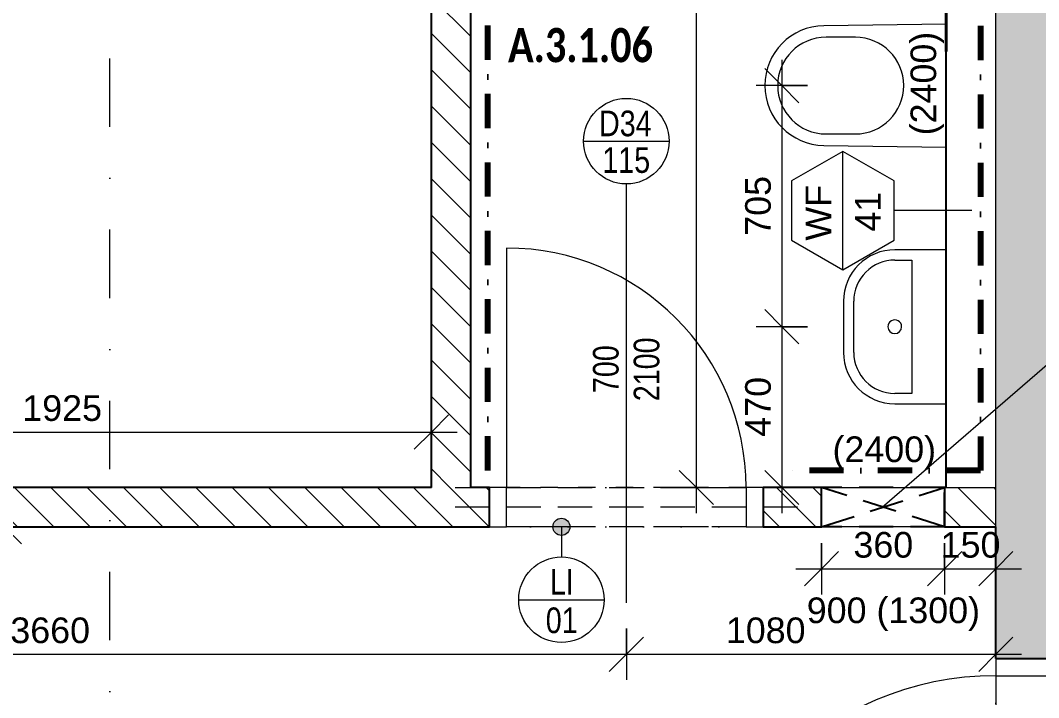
# Model space of a CAD drawing. Header units: millimetres. Extents: x -2204 to 40828, y -3577 to 13817.
# Drawn here: x 7838 to 10815, y 8111 to 10091 of the extents above; entities that cross this region are included whole.
import ezdxf

# ---------------------------------------------------------------- set-up
doc = ezdxf.new("R2010")
doc.units = ezdxf.units.MM
for name, pattern in [('HA_Dash_3mm-S1mm', [150, 100, -50]), ('HA_DashDot_10mm-S3mm', [500, 200, -150, 0, -150]), ('HA_DashDot_2_2mm-S0_6mm', [110, 50, -30, 0, -30]), ('HA_DashDot_4mm-S1mm', [200, 100, -50, 0, -50])]:
    doc.linetypes.add(name, pattern=pattern)
for name, color, linetype, lineweight in [('A-____-____-DIMS', 9, 'Continuous', 5), ('A-____-____-DIMS-50', 9, 'Continuous', 5), ('A-____-____-IDEN', 9, 'Continuous', 9), ('A-AREA-____-IDEN', 9, 'Continuous', 9), ('A-DETL-____-WIDE', 9, 'Continuous', 40), ('A-DOOR-____-IDEN', 9, 'Continuous', 9), ('A-DOOR-____-MCUT', 9, 'HA_DashDot_2_2mm-S0_6mm', 9), ('A-DOOR-____-OTLN', 9, 'Continuous', 9), ('A-DOOR-FRAM-MCUT', 9, 'Continuous', 9), ('A-GENM-____-HDLN', 9, 'HA_Dash_3mm-S1mm', 9), ('A-GENM-____-IDEN', 9, 'Continuous', 9), ('A-GENM-____-MCUT', 9, 'HA_Dash_3mm-S1mm', 25), ('A-GENM-____-OTLN', 9, 'Continuous', 9), ('A-WALL-____-IDEN', 9, 'Continuous', 9), ('A-WALL-____-MCUT', 9, 'Continuous', 9), ('A-WALL-____-PATT', 9, 'Continuous', 25), ('I-WALL-____-MCUT', 9, 'Continuous', 25), ('I-WALL-____-OTLN', 9, 'Continuous', 9), ('P-SANR-FIXT-OTLN', 9, 'Continuous', 9), ('S-GRID-____-OTLN', 9, 'Continuous', 5)]:
    doc.layers.add(name, color=color, linetype=linetype, lineweight=lineweight)
doc.styles.add('Arial_1', font='arial.ttf', dxfattribs={"height": 75})
doc.styles.add('Arial_2', font='arial.ttf', dxfattribs={"width": 0.8, "height": 75})
doc.styles.add('Calibri_B', font='calibrib.ttf', dxfattribs={"width": 0.8, "height": 100})
doc.dimstyles.new('Inner_Dimensions', dxfattribs={"dimscale": 304.8, "dimtxt": 76.519455, "dimasz": 0.328084, "dimexe": 0.246063, "dimexo": 0.0625, "dimgap": 0.032808, "dimtad": 1, "dimdec": 0, "dimzin": 0, "dimdsep": 46, "dimtxsty": 'Arial_1', "dimblk1": 'OBLIQUE', "dimblk2": 'OBLIQUE', "dimsah": 1, "dimcen": 0.09, "dimdle": 0.246063, "dimazin": 0, "dimtfac": 1, "dimtdec": 4, "dimtix": 1, "dimtmove": 2, "dimatfit": 3, "dimfxl": 0.246063, "dimfxlon": 1, "dimtvp": 1, "dimtolj": 1, "dimtzin": 0, "dimlwd": 9, "dimlwe": 9, "dimarcsym": 2})
doc.dimstyles.new('Inner_Dimensions_1', dxfattribs={"dimscale": 304.8, "dimtxt": 76.519455, "dimasz": 0.328084, "dimexe": 0.246063, "dimexo": 0.0625, "dimgap": 0.032808, "dimtad": 1, "dimdec": 0, "dimzin": 0, "dimdsep": 46, "dimtxsty": 'Arial_1', "dimblk1": 'OBLIQUE', "dimblk2": 'OBLIQUE', "dimsah": 1, "dimcen": 0.09, "dimdle": 0.246063, "dimazin": 0, "dimtfac": 1, "dimtdec": 4, "dimtix": 1, "dimtmove": 0, "dimatfit": 3, "dimfxl": 0.246063, "dimfxlon": 1, "dimtvp": 1, "dimtolj": 1, "dimtzin": 0, "dimlwd": 9, "dimlwe": 9, "dimarcsym": 2})
pattern_1 = [(135, (0, 0), (-53.033, -53.033), [])]

# ---------------------------------------------------------------- blocks, each defined once
blk = doc.blocks.new('HA_DR_Single_Swing_Solid - In_BJ_900x2100_Vstupni-2215769-DSP_3NP-A')
at = {"layer": 'A-DOOR-____-MCUT'}
for p, q in [((-450, 125), (450, 125)), ((-450, -125), (450, -125))]:
    blk.add_line(p, q, dxfattribs=at)
at = {"layer": 'A-DOOR-____-OTLN'}
for p, q in [((-500, 125), (500, 125)), ((-500, -125), (500, -125))]:
    blk.add_line(p, q, dxfattribs=at)
at = {"layer": 'A-DOOR-____-OTLN', "lineweight": 5}
blk.add_line((450, -1025), (450, -125), dxfattribs=at)
blk.add_arc((450, -125), 900, 180, 270, dxfattribs=at)
at = {"layer": 'A-DOOR-FRAM-MCUT'}
for p, q in [((-450, 125), (-500, 125)), ((-450, -125), (-450, 125)), ((500, 125), (450, 125)), ((450, 125), (450, -125)), ((-500, -125), (-450, -125)), ((450, -125), (500, -125))]:
    blk.add_line(p, q, dxfattribs=at)
blk = doc.blocks.new('HA_DR_Single_Swing_Solid - In_BJ_700x2100-2215785-DSP_3NP-A')
at = {"layer": 'A-DOOR-____-MCUT'}
for p, q in [((-350, 57.5), (350, 57.5)), ((-350, -57.5), (350, -57.5))]:
    blk.add_line(p, q, dxfattribs=at)
at = {"layer": 'A-DOOR-____-OTLN', "lineweight": 5}
blk.add_line((350, -757.5), (350, -57.5), dxfattribs=at)
blk.add_arc((350, -57.5), 700, 180, 270, dxfattribs=at)
at = {"layer": 'A-DOOR-FRAM-MCUT'}
for p, q in [((-350, 57.5), (-400, 57.5)), ((-350, -57.5), (-350, 57.5)), ((400, 57.5), (350, 57.5)), ((350, 57.5), (350, -57.5)), ((-400, -57.5), (-350, -57.5)), ((350, -57.5), (400, -57.5))]:
    blk.add_line(p, q, dxfattribs=at)
blk = doc.blocks.new('ABMV_Toilet_WallHung - Default-1481197-DSP_3NP-A')
at = {"layer": 'A-GENM-____-OTLN'}
for p, q in [((-50, 432.3), (-54.6, 75)), ((-16.3, 426.2), (-16.3, 340.3)), ((266.3, 340.3), (266.3, 426.2)), ((304.6, 75), (300, 432.3))]:
    blk.add_line(p, q, dxfattribs=at)
for centre, radius, start, end in [((125, 430.1), 175, 0.7323, 179.2677), ((125, 426.2), 141.3, 0, 180), ((125, 340.3), 141.3, 180, 360)]:
    blk.add_arc(centre, radius, start, end, dxfattribs=at)
blk = doc.blocks.new('ABMV_WashBasin_Generic - 450x300-1573667-DSP_3NP-A')
at = {"layer": 'P-SANR-FIXT-OTLN'}
for p, q in [((200, 375), (50, 375)), ((50, 345), (200, 345)), ((-100, 225), (-100, 75)), ((-70, 175), (-70, 225)), ((320, 225), (320, 175)), ((350, 75), (350, 225)), ((320, 175), (-70, 175))]:
    blk.add_line(p, q, dxfattribs=at)
for centre, radius, start, end in [((50, 225), 150, 90, 180), ((200, 225), 150, 360, 90), ((50, 225), 120, 90, 180), ((200, 225), 120, 360, 90), ((125, 225), 20, 90, 270), ((125, 225), 20, 270, 90)]:
    blk.add_arc(centre, radius, start, end, dxfattribs=at)
blk = doc.blocks.new('HA_GM_Tiling_LineBased - Generic Tiles-2169411-DSP_3NP-A')
at = {"layer": 'A-GENM-____-OTLN', "linetype": 'HA_DashDot_4mm-S1mm', "lineweight": 80}
blk.add_line((50, -50), (2510, -50), dxfattribs=at)
blk = doc.blocks.new('HA_GM_Tiling_LineBased - Generic Tiles-2243082-DSP_3NP-A')
at = {"layer": 'A-GENM-____-OTLN', "linetype": 'HA_DashDot_4mm-S1mm', "lineweight": 80}
blk.add_line((50, -50), (2350, -50), dxfattribs=at)
blk = doc.blocks.new('HA_GM_Tiling_LineBased - Generic Tiles-2138958-DSP_3NP-A')
at = {"layer": 'A-GENM-____-OTLN', "linetype": 'HA_DashDot_4mm-S1mm', "lineweight": 80}
blk.add_line((50, -50), (605.5, -50), dxfattribs=at)
blk = doc.blocks.new('TB_Porotherm KP11_5_1000mm - TB_Porotherm KP11_5_1000mm-1965691-DSP_3NP-A')
at = {"layer": 'A-GENM-____-HDLN'}
for p, q in [((-500, 57.5), (500, 57.5)), ((-500, 0), (500, 0)), ((500, -57.5), (-500, -57.5))]:
    blk.add_line(p, q, dxfattribs=at)
blk = doc.blocks.new('HA_GM_Opening_Rectangle_WallBased - Default-2135492-DSP_3NP-A')
at = {"layer": 'A-GENM-____-MCUT'}
for p, q in [((305, 57.5), (-55, -57.5)), ((-55, 57.5), (305, -57.5)), ((-55, 57.5), (-55, -57.5)), ((-55, 57.5), (305, 57.5)), ((305, 57.5), (305, -57.5)), ((-55, -57.5), (305, -57.5))]:
    blk.add_line(p, q, dxfattribs=at)
blk = doc.blocks.new('DIMBLOCK23-DSP_3NP-A')
at = {"layer": 'A-____-____-DIMS-50', "lineweight": 9}
for p, q in [((5950, 8312.7), (5950, 8162.7)), ((5950, 8237.7), (5950, 8312.7)), ((9610, 8312.7), (9610, 8162.7)), ((9610, 8237.7), (9610, 8312.7)), ((5950, 8237.7), (6000, 8287.7)), ((9610, 8237.7), (9660, 8287.7)), ((5950, 8237.7), (5900, 8187.7)), ((5950, 8237.7), (9610, 8237.7)), ((9610, 8237.7), (9560, 8187.7))]:
    blk.add_line(p, q, dxfattribs=at)
at = {"layer": 'A-____-____-DIMS-50', "color": 0, "lineweight": 9, "insert": (7808.9, 8345.1), "char_height": 75, "width": 276.883, "attachment_point": 1, "line_spacing_factor": 0.941778, "style": 'Arial_1'}
blk.add_mtext('3660', dxfattribs=at)
blk = doc.blocks.new('_Oblique')
at = {"color": 0, "linetype": 'ByBlock', "lineweight": -2}
blk.add_line((-0.5, -0.5), (0.5, 0.5), dxfattribs=at)
blk = doc.blocks.new('DIMBLOCK24-DSP_3NP-A')
at = {"layer": 'A-____-____-DIMS-50', "lineweight": 9}
for p, q in [((9610, 8312.7), (9610, 8162.7)), ((9610, 8237.7), (9610, 8312.7)), ((10690.5, 8312.7), (10690.5, 8162.7)), ((10690.5, 8237.7), (10690.5, 8312.7)), ((9610, 8237.7), (9660, 8287.7)), ((10690.5, 8237.7), (10740.5, 8287.7)), ((9610, 8237.7), (9560, 8187.7)), ((9610, 8237.7), (10765.5, 8237.7)), ((10690.5, 8237.7), (10640.5, 8187.7))]:
    blk.add_line(p, q, dxfattribs=at)
at = {"layer": 'A-____-____-DIMS-50', "color": 0, "lineweight": 9, "insert": (9900.9, 8345.1), "char_height": 75, "width": 276.883, "attachment_point": 1, "line_spacing_factor": 0.941778, "style": 'Arial_1'}
blk.add_mtext('1080', dxfattribs=at)
blk = doc.blocks.new('HA_TAG_Door_TypeMark_wDimensions - Scale50_Left with Bouble-921048-DSP_3NP-A')
at = {"layer": 'A-DOOR-____-IDEN'}
for p, q in [((-2.5, 22), (2.5, 22)), ((0, -5), (0, 19.5))]:
    blk.add_line(p, q, dxfattribs=at)
blk.add_circle((0, 22), 2.5, dxfattribs=at)
blk = doc.blocks.new('DIMBLOCK68-DSP_3NP-A')
at = {"layer": 'A-____-____-DIMS-50', "lineweight": 9}
for p, q in [((7791.3, 8685), (7791.3, 6975)), ((7791.3, 8610), (7741.3, 8660)), ((7866.3, 8610), (7716.3, 8610)), ((7791.3, 8610), (7841.3, 8560)), ((7791.3, 8610), (7866.3, 8610)), ((7791.3, 6975), (7741.3, 7025)), ((7866.3, 6975), (7716.3, 6975)), ((7791.3, 6975), (7841.3, 6925)), ((7791.3, 6975), (7866.3, 6975))]:
    blk.add_line(p, q, dxfattribs=at)
at = {"layer": 'A-____-____-DIMS-50', "color": 0, "lineweight": 9, "insert": (7683.9, 7677.1), "char_height": 75, "width": 276.883, "attachment_point": 1, "rotation": 90, "line_spacing_factor": 0.941778, "style": 'Arial_1'}
blk.add_mtext('1635', dxfattribs=at)
blk = doc.blocks.new('DIMBLOCK71-DSP_3NP-A')
at = {"layer": 'A-____-____-DIMS-50', "lineweight": 9}
for p, q in [((9814.7, 11282.5), (9764.7, 11332.5)), ((9739.7, 11282.5), (9889.7, 11282.5)), ((9814.7, 11282.5), (9739.7, 11282.5)), ((9814.7, 8650), (9814.7, 11282.5)), ((9814.7, 11282.5), (9864.7, 11232.5)), ((9814.7, 8725), (9764.7, 8775)), ((9739.7, 8725), (9889.7, 8725)), ((9814.7, 8725), (9739.7, 8725)), ((9814.7, 8725), (9864.7, 8675))]:
    blk.add_line(p, q, dxfattribs=at)
at = {"layer": 'A-____-____-DIMS-50', "color": 0, "lineweight": 9, "insert": (9707.3, 10143.3), "char_height": 75, "width": 276.883, "attachment_point": 1, "rotation": 90, "line_spacing_factor": 0.941778, "style": 'Arial_1'}
blk.add_mtext('2557', dxfattribs=at)
blk = doc.blocks.new('HA_TAG_WA_Partitions - Group _ Type Mark-556634-DSP_3NP-A')
at = {"layer": 'A-WALL-____-IDEN'}
for p, q in [((-1.732, 3), (-3.464, 0)), ((1.732, 3), (-1.732, 3)), ((3.464, 0), (1.732, 3)), ((-3.464, 0), (3.464, 0)), ((-3.464, 0), (-1.732, -3)), ((1.732, -3), (3.464, 0)), ((-1.732, -3), (1.732, -3))]:
    blk.add_line(p, q, dxfattribs=at)
blk = doc.blocks.new('DIMBLOCK143-DSP_3NP-A')
at = {"layer": 'A-____-____-DIMS-50', "lineweight": 9}
for p, q in [((7115, 8812.3), (7115, 8962.3)), ((9040, 8962.3), (9040, 8812.3)), ((9040, 8887.3), (9040, 8962.3)), ((7115, 8887.3), (7165, 8937.3)), ((9040, 8887.3), (9090, 8937.3)), ((7115, 8887.3), (7065, 8837.3)), ((7115, 8887.3), (9115, 8887.3)), ((7115, 8887.3), (7115, 8812.3)), ((9040, 8887.3), (8990, 8837.3))]:
    blk.add_line(p, q, dxfattribs=at)
at = {"layer": 'A-____-____-DIMS-50', "color": 0, "lineweight": 9, "insert": (7843.9, 8994.7), "char_height": 75, "width": 276.883, "attachment_point": 1, "line_spacing_factor": 0.941778, "style": 'Arial_1'}
blk.add_mtext('1925', dxfattribs=at)
blk = doc.blocks.new('HA_TAG_GM_Products - Generic-588599-DSP_3NP-A')
at = {"layer": 'A-GENM-____-IDEN'}
blk.add_line((-2.5, 0), (2.5, 0), dxfattribs=at)
blk.add_circle((0, 0), 2.5, dxfattribs=at)
blk = doc.blocks.new('DIMBLOCK196-DSP_3NP-A')
at = {"layer": 'A-____-____-DIMS-50', "lineweight": 9}
for p, q in [((10180.5, 8562.7), (10180.5, 8412.7)), ((10180.5, 8487.7), (10180.5, 8562.7)), ((10540.5, 8562.7), (10540.5, 8412.7)), ((10540.5, 8487.7), (10540.5, 8562.7)), ((10180.5, 8487.7), (10230.5, 8537.7)), ((10540.5, 8487.7), (10590.5, 8537.7)), ((10105.5, 8487.7), (10540.5, 8487.7)), ((10180.5, 8487.7), (10130.5, 8437.7)), ((10540.5, 8487.7), (10490.5, 8437.7))]:
    blk.add_line(p, q, dxfattribs=at)
at = {"layer": 'A-____-____-DIMS-50', "color": 0, "lineweight": 9, "insert": (10274, 8595.1), "char_height": 75, "width": 207.662, "attachment_point": 1, "line_spacing_factor": 0.941778, "style": 'Arial_1'}
blk.add_mtext('360', dxfattribs=at)
blk = doc.blocks.new('DIMBLOCK197-DSP_3NP-A')
at = {"layer": 'A-____-____-DIMS-50', "lineweight": 9}
for p, q in [((10540.5, 8562.7), (10540.5, 8412.7)), ((10540.5, 8487.7), (10540.5, 8562.7)), ((10690.5, 8562.7), (10690.5, 8412.7)), ((10690.5, 8487.7), (10690.5, 8562.7)), ((10540.5, 8487.7), (10590.5, 8537.7)), ((10690.5, 8487.7), (10740.5, 8537.7)), ((10540.5, 8487.7), (10490.5, 8437.7)), ((10540.5, 8487.7), (10765.5, 8487.7)), ((10690.5, 8487.7), (10640.5, 8437.7))]:
    blk.add_line(p, q, dxfattribs=at)
at = {"layer": 'A-____-____-DIMS-50', "color": 0, "lineweight": 9, "insert": (10529, 8595.1), "char_height": 75, "width": 207.662, "attachment_point": 1, "line_spacing_factor": 0.941778, "style": 'Arial_1'}
blk.add_mtext('150', dxfattribs=at)
blk = doc.blocks.new('DIMBLOCK206-DSP_3NP-A')
at = {"layer": 'A-____-____-DIMS-50', "lineweight": 9}
for p, q in [((10064.7, 9975), (10064.7, 9195)), ((10064.7, 9900), (10014.7, 9950)), ((10139.7, 9900), (9989.7, 9900)), ((10064.7, 9900), (10114.7, 9850)), ((10064.7, 9900), (10139.7, 9900)), ((10064.7, 9195), (10014.7, 9245)), ((10139.7, 9195), (9989.7, 9195)), ((10064.7, 9195), (10114.7, 9145)), ((10064.7, 9195), (10139.7, 9195))]:
    blk.add_line(p, q, dxfattribs=at)
at = {"layer": 'A-____-____-DIMS-50', "color": 0, "lineweight": 9, "insert": (9957.3, 9461), "char_height": 75, "width": 207.662, "attachment_point": 1, "rotation": 90, "line_spacing_factor": 0.941778, "style": 'Arial_1'}
blk.add_mtext('705', dxfattribs=at)
blk = doc.blocks.new('DIMBLOCK207-DSP_3NP-A')
at = {"layer": 'A-____-____-DIMS-50', "lineweight": 9}
for p, q in [((10064.7, 9195), (10014.7, 9245)), ((10139.7, 9195), (9989.7, 9195)), ((10064.7, 9195), (10064.7, 8650)), ((10064.7, 9195), (10114.7, 9145)), ((10064.7, 9195), (10139.7, 9195)), ((10064.7, 8725), (10014.7, 8775)), ((10139.7, 8725), (9989.7, 8725)), ((10064.7, 8725), (10114.7, 8675)), ((10064.7, 8725), (10139.7, 8725))]:
    blk.add_line(p, q, dxfattribs=at)
at = {"layer": 'A-____-____-DIMS-50', "color": 0, "lineweight": 9, "insert": (9957.3, 8873.5), "char_height": 75, "width": 207.662, "attachment_point": 1, "rotation": 90, "line_spacing_factor": 0.941778, "style": 'Arial_1'}
blk.add_mtext('470', dxfattribs=at)

msp = doc.modelspace()

# ---------------------------------------------------------------- hatches: boundary and pattern name
at = {"layer": 'A-GENM-____-IDEN'}
h = msp.add_hatch(color=256, dxfattribs=at)
edge = h.paths.add_edge_path()
edge.add_arc((9420.2, 8610), 25, 0, 360)
at = {"layer": 'A-WALL-____-PATT', "lineweight": 5}
h = msp.add_hatch(dxfattribs=at)
h.set_pattern_fill('FP_1', color=256, style=0, pattern_type=2)
h.set_pattern_definition(pattern_1)
h.paths.add_polyline_path([(9155, 8725), (9155, 11135), (9040, 11135), (9040, 8725)])
h.paths.add_polyline_path([(9155, 11612.8), (9155, 11620.1), (9040, 11620.1), (9040, 11612.8)])
h = msp.add_hatch(color=256, dxfattribs=at)
h.paths.add_polyline_path([(10690.5, 6725), (10940.5, 6725), (10940.5, 7225), (10690.5, 7225), (10690.5, 6773.9)])
h.paths.add_polyline_path([(10690.5, 8225), (10940.5, 8225), (10940.5, 11620.1), (10690.5, 11620.1), (10690.5, 8424.6)])
h = msp.add_hatch(dxfattribs=at)
h.set_pattern_fill('FP_1', color=256, style=0, pattern_type=2)
h.set_pattern_definition(pattern_1)
h.paths.add_polyline_path([(10010, 8610), (10180.5, 8610), (10180.5, 8725), (10010, 8725)])
h.paths.add_polyline_path([(10540.5, 8610), (10690.5, 8610), (10690.5, 8725), (10540.5, 8725)])
h.paths.add_polyline_path([(9210, 8610), (9210, 8725), (7147, 8725), (7147, 8723.1), (7118.2, 8723.1), (7118.2, 8611.9), (7147, 8611.9), (7147, 8610), (8406.7, 8610)])
h.paths.add_polyline_path([(7083, 8610), (7083, 8611.9), (7111.9, 8611.9), (7111.9, 8723.1), (7083, 8723.1), (7083, 8725), (6400, 8725), (6400, 8610)])
h.paths.add_polyline_path([(5005.1, 8610), (5500, 8610), (5500, 8725), (4100, 8725), (4100, 8610)])
h.paths.add_polyline_path([(2368, 8610), (2368, 8611.9), (2396.9, 8611.9), (2396.9, 8723.1), (2368, 8723.1), (2368, 8725), (100, 8725), (100, 8610), (1603.5, 8610)])
h.paths.add_polyline_path([(3000, 8610), (3200, 8610), (3200, 8725), (2432, 8725), (2432, 8723.1), (2403.2, 8723.1), (2403.2, 8611.9), (2432, 8611.9), (2432, 8610)])

# ---------------------------------------------------------------- linework, layer by layer
at = {"layer": 'A-____-____-IDEN'}
msp.add_line((10357.7, 8667.5), (10909.9, 9144.6), dxfattribs=at)
at = {"layer": 'A-DETL-____-WIDE'}
msp.add_line((10545, 10450), (10545, 10000), dxfattribs=at)
at = {"layer": 'A-GENM-____-IDEN'}
msp.add_line((9420.2, 8610), (9420.2, 8522), dxfattribs=at)
msp.add_circle((9420.2, 8610), 25, dxfattribs=at)
at = {"layer": 'A-WALL-____-IDEN'}
msp.add_line((10620, 9534.5), (10393, 9534.5), dxfattribs=at)
at = {"layer": 'A-WALL-____-MCUT'}
for p, q in [((10690.5, 8610), (10690.5, 11135)), ((10545, 8725), (10690.5, 8725))]:
    msp.add_line(p, q, dxfattribs=at)
at = {"layer": 'I-WALL-____-MCUT'}
for p, q in [((9040, 8725), (9040, 11532.6)), ((9155, 8725), (9155, 11532.6)), ((10545, 8725), (10545, 11532.6)), ((9040, 8725), (7147, 8725)), ((9210, 8725), (9155, 8725)), ((9210, 8610), (9210, 8725)), ((10180.5, 8725), (10010, 8725)), ((10010, 8725), (10010, 8610)), ((10180.5, 8610), (10180.5, 8725)), ((10545, 8725), (10540.5, 8725)), ((10540.5, 8725), (10540.5, 8610)), ((7147, 8610), (9210, 8610)), ((10010, 8610), (10180.5, 8610)), ((10540.5, 8610), (10690.5, 8610)), ((10690.5, 8225), (10690.5, 8610)), ((10690.5, 8225), (10940.5, 8225))]:
    msp.add_line(p, q, dxfattribs=at)
at = {"layer": 'I-WALL-____-OTLN'}
for p, q in [((10180.5, 8725), (10540.5, 8725)), ((10540.5, 8610), (10180.5, 8610))]:
    msp.add_line(p, q, dxfattribs=at)
at = {"layer": 'S-GRID-____-OTLN', "linetype": 'HA_DashDot_10mm-S3mm', "lineweight": 9}
msp.add_line((8100, -723.1), (8100, 12162.7), dxfattribs=at)

# ---------------------------------------------------------------- block references
at = {"layer": 'A-DOOR-____-IDEN', "xscale": 49.99999999999998, "yscale": 49.99999999999998, "zscale": 49.99999999999998}
msp.add_blockref('HA_TAG_Door_TypeMark_wDimensions - Scale50_Left with Bouble-921048-DSP_3NP-A', (9610, 8637.5), dxfattribs=at)
at = {"layer": 'A-DOOR-____-OTLN'}
for name, p, rotation in [('HA_DR_Single_Swing_Solid - In_BJ_700x2100-2215785-DSP_3NP-A', (9610, 8667.5), 180), ('HA_DR_Single_Swing_Solid - In_BJ_900x2100_Vstupni-2215769-DSP_3NP-A', (10815.5, 7725), 270)]:
    msp.add_blockref(name, p, dxfattribs=dict(at, rotation=rotation))
at = {"layer": 'A-GENM-____-IDEN', "xscale": 49.99999999999998, "yscale": 49.99999999999998, "zscale": 49.99999999999998}
msp.add_blockref('HA_TAG_GM_Products - Generic-588599-DSP_3NP-A', (9420.2, 8397), dxfattribs=at)
at = {"layer": 'A-GENM-____-OTLN', "linetype": 'HA_DashDot_4mm-S1mm', "lineweight": 80}
for name, p, rotation in [('HA_GM_Tiling_LineBased - Generic Tiles-2169411-DSP_3NP-A', (9155, 8725), 89.99999999999993), ('HA_GM_Tiling_LineBased - Generic Tiles-2243082-DSP_3NP-A', (10695.5, 11125), 269.9999999999999), ('HA_GM_Tiling_LineBased - Generic Tiles-2138958-DSP_3NP-A', (10695.5, 8725), 180)]:
    msp.add_blockref(name, p, dxfattribs=dict(at, rotation=rotation))
at = {"layer": 'A-GENM-____-OTLN', "rotation": 180}
for name, p in [('TB_Porotherm KP11_5_1000mm - TB_Porotherm KP11_5_1000mm-1965691-DSP_3NP-A', (9610, 8667.5)), ('HA_GM_Opening_Rectangle_WallBased - Default-2135492-DSP_3NP-A', (10485.5, 8667.5))]:
    msp.add_blockref(name, p, dxfattribs=at)
at = {"layer": 'A-WALL-____-IDEN', "xscale": 49.99999999999998, "yscale": 49.99999999999998, "zscale": 49.99999999999998, "rotation": 89.99999999999987}
msp.add_blockref('HA_TAG_WA_Partitions - Group _ Type Mark-556634-DSP_3NP-A', (10243, 9534.5), dxfattribs=at)
at = {"layer": 'P-SANR-FIXT-OTLN', "rotation": 89.99999999999994}
for name, p in [('ABMV_Toilet_WallHung - Default-1481197-DSP_3NP-A', (10620, 9775)), ('ABMV_WashBasin_Generic - 450x300-1573667-DSP_3NP-A', (10620, 9070))]:
    msp.add_blockref(name, p, dxfattribs=at)

# ---------------------------------------------------------------- texts
at = {"layer": 'A-AREA-____-IDEN', "lineweight": 5, "insert": (9264.2, 10068.4), "char_height": 100, "width": 525.907, "attachment_point": 1, "style": 'Calibri_B'}
msp.add_mtext('A.3.1.06', dxfattribs=at)
at = {"layer": 'A-DOOR-____-IDEN', "lineweight": 5, "char_height": 75, "attachment_point": 1, "style": 'Arial_2'}
for s, insert, width in [('D34', (9530.2, 9826.9), 189.198), ('115', (9539.8, 9719.8), 173.164)]:
    msp.add_mtext(s, dxfattribs=dict(at, insert=insert, width=width))
at = {"layer": 'A-DOOR-____-IDEN', "lineweight": 5, "char_height": 75, "attachment_point": 1, "rotation": 90, "style": 'Arial_2'}
for s, insert, width in [('2100', (9631.5, 8977.3), 230.886), ('700', (9512.4, 9001.1), 173.164)]:
    msp.add_mtext(s, dxfattribs=dict(at, insert=insert, width=width))
at = {"layer": 'A-GENM-____-IDEN', "lineweight": 5, "insert": (10440.9, 9754.5), "char_height": 75, "width": 376.793, "attachment_point": 1, "rotation": 90, "style": 'Arial_1'}
msp.add_mtext('(2400)', dxfattribs=at)
at = {"layer": 'A-GENM-____-IDEN', "lineweight": 5, "char_height": 75, "attachment_point": 1}
for s, insert, width, style in [('(2400)', (10212.8, 8874.4), 376.793, 'Arial_1'), ('LI', (9386.4, 8487.1), 86.582, 'Arial_2'), ('900 (1300)', (10137.5, 8403.6), 629.325, 'Arial_1'), ('01', (9374.4, 8374.4), 115.443, 'Arial_2')]:
    msp.add_mtext(s, dxfattribs=dict(at, insert=insert, width=width, style=style))
at = {"layer": 'A-WALL-____-IDEN', "lineweight": 5, "char_height": 75, "attachment_point": 1, "rotation": 90, "style": 'Arial_1'}
for s, insert, width in [('WF', (10134, 9446.6), 208.439), ('41', (10278.6, 9473.1), 144.304)]:
    msp.add_mtext(s, dxfattribs=dict(at, insert=insert, width=width))

# ---------------------------------------------------------------- dimensions: what is measured, and where the dimension line sits
at = {"layer": 'A-____-____-DIMS', "lineweight": 9}
dim = msp.add_linear_dim(base=(9814.7081, 11282.4681), p1=(9739.7081, 8725), p2=(9739.7081, 11282.4681), angle=90, dimstyle='Inner_Dimensions', override={"dimpost": '<>', "dimfxl": 2557.468089}, dxfattribs=at)
dim.commit()
dim.dimension.update_dxf_attribs({"geometry": 'DIMBLOCK71-DSP_3NP-A', "text_midpoint": (9757.3409, 10281.7713), "dimtype": 160, "text_rotation": 90})
for base, p1, p2, override, picture, middle in [((10064.7, 9195), (10139.7, 9900), (10139.7, 9195), {"dimpost": '<>', "dimfxl": 705}, 'DIMBLOCK206-DSP_3NP-A', (10016.4, 9547.5)), ((10064.7, 8725), (10139.7, 9195), (10139.7, 8725), {"dimpost": '<>', "dimfxl": 470}, 'DIMBLOCK207-DSP_3NP-A', (10016.4, 8960)), ((7791.3, 6975), (7866.3, 8610), (7866.3, 6975), {"dimpost": '<>', "dimfxl": 1635}, 'DIMBLOCK68-DSP_3NP-A', (7742.9, 7792.5))]:
    dim = msp.add_linear_dim(base=base, p1=p1, p2=p2, angle=90, dimstyle='Inner_Dimensions_1', override=override, dxfattribs=at)
    dim.commit()
    dim.dimension.update_dxf_attribs({"geometry": picture, "text_midpoint": middle})
dim = msp.add_linear_dim(base=(9040, 8887.3), p1=(7115, 8812.3), p2=(9040, 8962.3), dimstyle='Inner_Dimensions', override={"dimpost": '<>', "dimfxl": 1930.835311}, dxfattribs=at)
dim.commit()
dim.dimension.update_dxf_attribs({"geometry": 'DIMBLOCK143-DSP_3NP-A', "text_midpoint": (7982.4, 8944.7), "dimtype": 160})
for base, p1, p2, override, picture, middle in [((10540.5, 8487.7), (10180.5, 8562.7), (10540.5, 8562.7), {"dimpost": '<>', "dimfxl": 360}, 'DIMBLOCK196-DSP_3NP-A', (10360.5, 8536.1)), ((10690.5, 8487.7), (10540.5, 8562.7), (10690.5, 8562.7), {"dimpost": '<>', "dimfxl": 150}, 'DIMBLOCK197-DSP_3NP-A', (10615.5, 8536))]:
    dim = msp.add_linear_dim(base=base, p1=p1, p2=p2, dimstyle='Inner_Dimensions_1', override=override, dxfattribs=at)
    dim.commit()
    dim.dimension.update_dxf_attribs({"geometry": picture, "text_midpoint": middle})
for base, p1, p2, override, picture, middle in [((9610, 8237.7), (5950, 8312.7), (9610, 8312.7), {"dimpost": '<>', "dimfxl": 3660}, 'DIMBLOCK23-DSP_3NP-A', (7947.3, 8295.1)), ((10690.4945, 8237.7484), (9610, 8312.7484), (10690.4945, 8312.7484), {"dimpost": '<>', "dimfxl": 1080.494491}, 'DIMBLOCK24-DSP_3NP-A', (10039.3615, 8295.1156))]:
    dim = msp.add_linear_dim(base=base, p1=p1, p2=p2, dimstyle='Inner_Dimensions', override=override, dxfattribs=at)
    dim.commit()
    dim.dimension.update_dxf_attribs({"geometry": picture, "text_midpoint": middle, "dimtype": 160, "text_rotation": 360})

doc.saveas('drawing.dxf')
